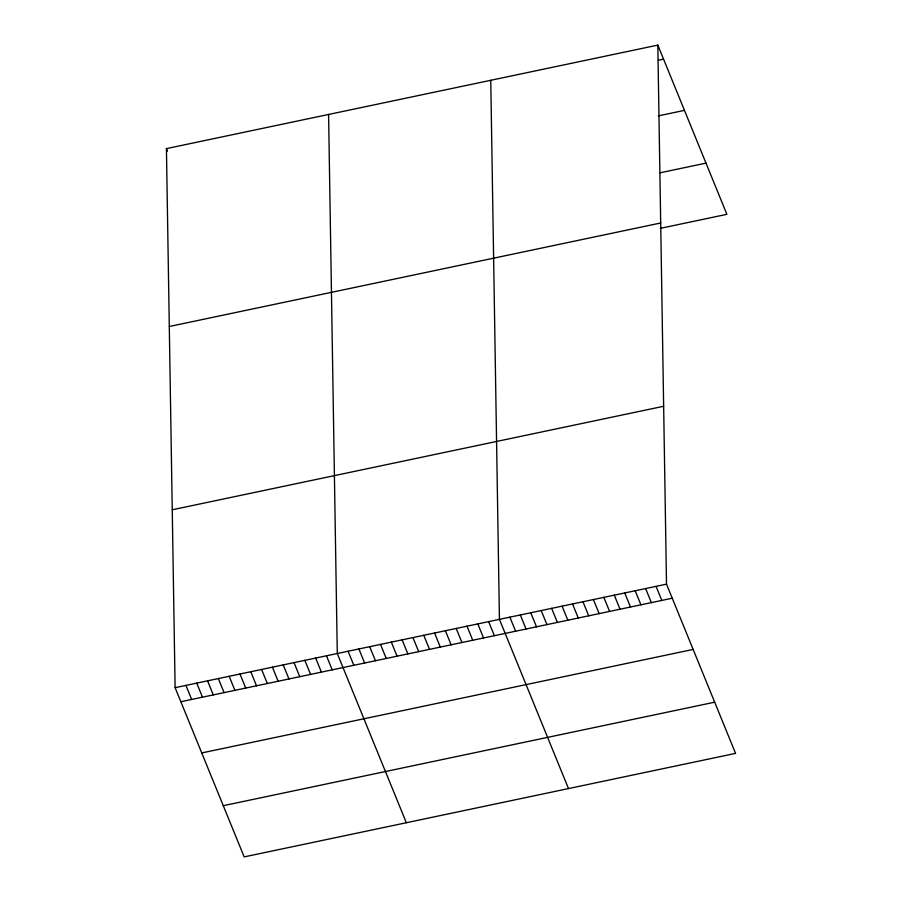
<?xml version="1.0" encoding="UTF-8"?>
<svg xmlns="http://www.w3.org/2000/svg" width="902" height="902" viewBox="0 0 902 902"><rect width="100%" height="100%" fill="white"/><g stroke="black" fill="none" stroke-linecap="round" stroke-linejoin="round"><path stroke-width="1.35" d="M657.829 45.1L666.51 584.158L735.57 753.384L244.171 856.9L175.112 687.674L166.43 148.616L657.829 45.1L726.888 214.326L660.32 228.353M658.347 60.265L663.568 59.171M658.359 115.873L684.46 110.371M660.309 172.744L705.995 163.127M169.294 326.501L660.692 222.986M172.248 509.788L663.646 406.272M175.112 687.674L666.51 584.158M180.851 701.733L672.249 598.218M201.755 752.944L693.142 649.429M223.279 805.7L714.677 702.184M656.07 586.356L661.809 600.416M645.629 588.555L651.368 602.626M635.188 590.754L640.927 604.825M624.748 592.952L630.487 607.023M614.296 595.151L620.046 609.222M603.855 597.349L609.594 611.421M593.415 599.548L599.153 613.619M582.974 601.758L588.713 615.818M572.533 603.957L578.272 618.017M562.093 606.155L567.832 620.215M551.652 608.354L557.391 622.414M541.2 610.553L546.95 624.624M530.759 612.751L536.498 626.822M520.319 614.95L526.058 629.021M509.878 617.148L515.617 631.22M568.497 788.573L499.437 619.347L490.756 80.301M488.625 621.625L494.364 635.696M477.812 623.902L483.551 637.973M466.999 626.18L472.749 640.251M456.198 628.457L461.937 642.528M445.385 630.735L451.124 644.806M434.572 633.012L440.311 647.084M423.76 635.29L429.499 649.361M412.947 637.567L418.686 651.639M402.134 639.845L407.884 653.916M391.333 642.123L397.072 656.194M380.52 644.4L386.259 658.471M166.43 148.616L167.468 151.175M369.707 646.678L375.446 660.749M358.895 648.955L364.633 663.026M348.082 651.233L353.832 665.304M406.34 822.737L337.28 653.51L328.587 114.453M326.468 655.788L332.207 669.859M315.655 658.065L321.394 672.137M304.842 660.343L310.581 674.414M294.029 662.62L299.768 676.692M283.217 664.898L288.967 678.969M272.415 667.176L278.154 681.247M261.603 669.453L267.342 683.524M250.79 671.731L256.529 685.802M239.977 674.008L245.716 688.079M229.164 676.286L234.903 690.357M218.352 678.563L224.102 692.635M207.55 680.841L213.289 694.901M196.737 683.118L202.476 697.178M185.925 685.396L191.664 699.456"/></g></svg>
